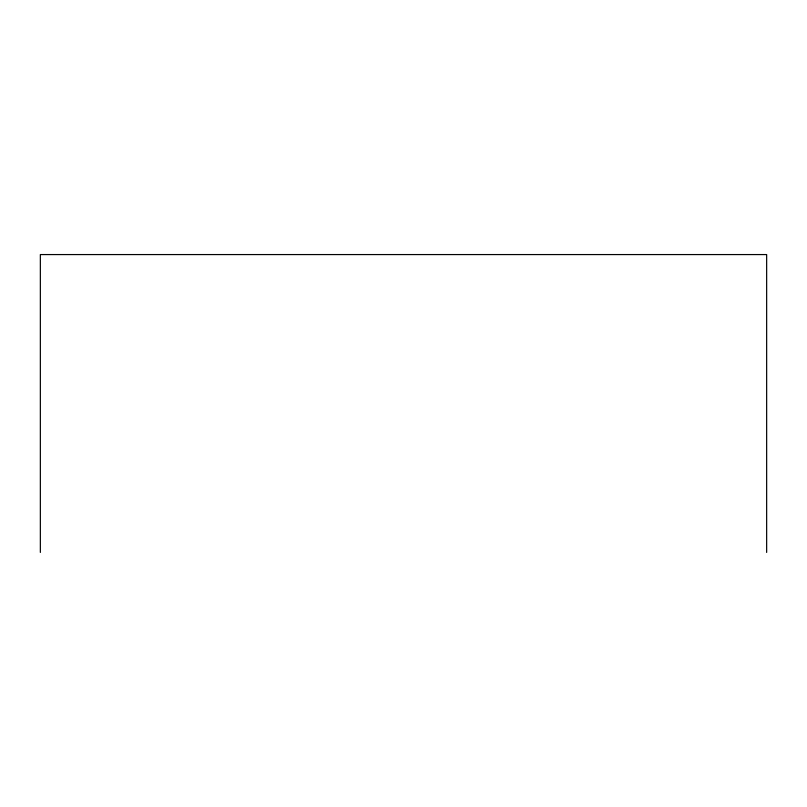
<?xml version="1.0" encoding="UTF-8"?>
<svg xmlns="http://www.w3.org/2000/svg" width="807" height="807" viewBox="0 0 807 807"><rect width="100%" height="100%" fill="white"/><g stroke="black" fill="none" stroke-linecap="round" stroke-linejoin="round"><path stroke-width="1.21" d="M766.65 552.432L766.65 254.568L40.35 254.568L40.35 552.432"/></g></svg>
